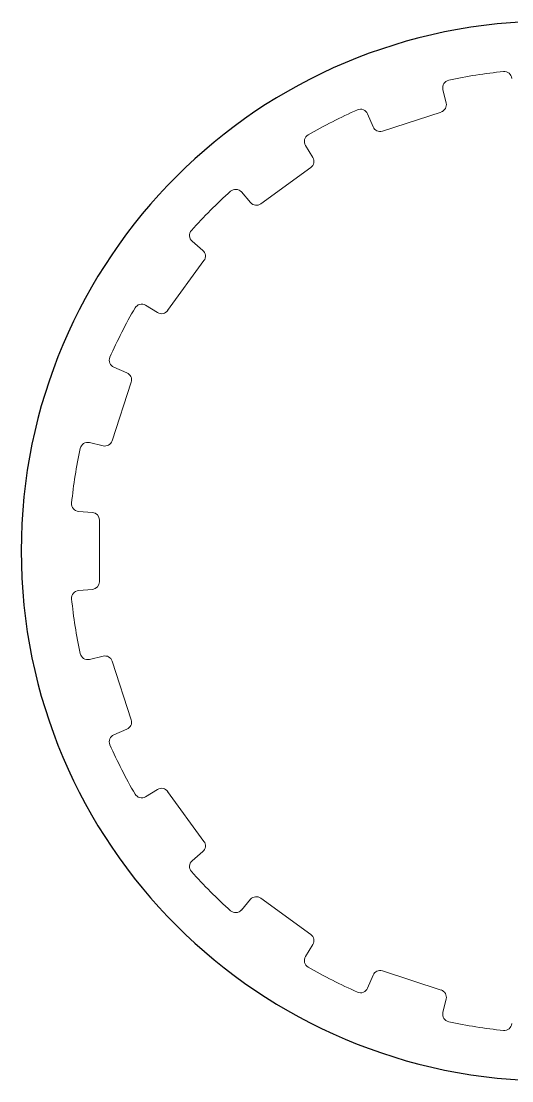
# Model space of a CAD drawing. Header units: millimetres. Extents: x 5 to 292, y 5 to 205.
# Drawn here: x 126.37 to 142.56, y 104.62 to 139.62 of the extents above; entities that cross this region are included whole.
import ezdxf

# ---------------------------------------------------------------- set-up
doc = ezdxf.new("R2010")
doc.units = ezdxf.units.MM

msp = doc.modelspace()

# ---------------------------------------------------------------- linework, layer by layer
at = {"color": 7, "linetype": 'Continuous', "lineweight": 15}
for p, q in [((140.287, 137.368), (140.393, 136.915)), ((137.979, 136.13), (137.799, 136.56)), ((140.227, 136.62), (138.287, 135.989)), ((135.75, 135.516), (135.992, 135.118)), ((135.925, 134.786), (134.274, 133.587)), ((133.938, 133.626), (133.634, 133.978)), ((132.008, 132.352), (132.36, 132.048)), ((132.399, 131.712), (131.2, 130.061)), ((130.868, 129.994), (130.47, 130.236)), ((129.426, 128.187), (129.855, 128.007)), ((129.996, 127.699), (129.366, 125.759)), ((129.071, 125.592), (128.618, 125.699)), ((128.258, 123.428), (128.722, 123.389)), ((128.951, 123.14), (128.951, 121.1)), ((128.258, 120.812), (128.722, 120.85)), ((129.071, 118.647), (128.618, 118.541)), ((129.996, 116.541), (129.366, 118.481)), ((129.426, 116.052), (129.855, 116.233)), ((130.868, 114.245), (130.47, 114.004)), ((132.399, 112.528), (131.2, 114.178)), ((132.008, 111.887), (132.36, 112.191)), ((133.938, 110.614), (133.634, 110.261)), ((135.925, 109.454), (134.274, 110.653)), ((135.75, 108.723), (135.992, 109.122)), ((140.227, 107.619), (138.287, 108.25)), ((137.979, 108.109), (137.799, 107.68)), ((140.287, 106.871), (140.393, 107.325))]:
    msp.add_line(p, q, dxfattribs=at)
at = {"color": 7, "linetype": 'Continuous', "lineweight": 15, "flags": 128}
for points in [[(142.284, 137.956), (142.284, 137.956)], [(142.284, 137.956), (142.284, 137.956)], [(140.477, 137.67), (140.477, 137.67)], [(140.287, 137.368), (140.287, 137.368)], [(140.393, 136.915), (140.393, 136.915)], [(137.468, 136.692), (137.468, 136.692)], [(137.799, 136.56), (137.799, 136.56)], [(140.227, 136.62), (140.227, 136.62)], [(135.838, 135.861), (135.838, 135.861)], [(137.979, 136.13), (137.979, 136.13)], [(138.287, 135.989), (138.287, 135.989)], [(135.75, 135.516), (135.75, 135.516)], [(135.992, 135.118), (135.992, 135.118)], [(135.925, 134.786), (135.925, 134.786)], [(133.278, 134.001), (133.278, 134.001)], [(133.634, 133.978), (133.634, 133.978)], [(133.938, 133.626), (133.938, 133.626)], [(134.274, 133.587), (134.274, 133.587)], [(131.984, 132.708), (131.984, 132.708)], [(132.008, 132.352), (132.008, 132.352)], [(132.36, 132.048), (132.36, 132.048)], [(132.399, 131.712), (132.399, 131.712)], [(130.47, 130.236), (130.47, 130.236)], [(130.125, 130.148), (130.125, 130.148)], [(130.868, 129.994), (130.868, 129.994)], [(131.2, 130.061), (131.2, 130.061)], [(129.294, 128.518), (129.294, 128.518)], [(129.426, 128.187), (129.426, 128.187)], [(129.855, 128.007), (129.855, 128.007)], [(129.996, 127.699), (129.996, 127.699)], [(128.618, 125.699), (128.618, 125.699)], [(129.366, 125.759), (129.366, 125.759)], [(128.316, 125.509), (128.316, 125.509)], [(129.071, 125.592), (129.071, 125.592)], [(128.03, 123.702), (128.03, 123.702)], [(128.258, 123.428), (128.258, 123.428)], [(128.722, 123.389), (128.722, 123.389)], [(128.951, 123.14), (128.951, 123.14)], [(128.258, 120.812), (128.258, 120.812)], [(128.722, 120.85), (128.722, 120.85)], [(128.951, 121.1), (128.951, 121.1)], [(128.03, 120.538), (128.03, 120.538)], [(128.316, 118.731), (128.316, 118.731)], [(128.618, 118.541), (128.618, 118.541)], [(129.071, 118.647), (129.071, 118.647)], [(129.366, 118.481), (129.366, 118.481)], [(129.855, 116.233), (129.855, 116.233)], [(129.996, 116.541), (129.996, 116.541)], [(129.426, 116.052), (129.426, 116.052)], [(129.294, 115.721), (129.294, 115.721)], [(130.868, 114.245), (130.868, 114.245)], [(131.2, 114.178), (131.2, 114.178)], [(130.125, 114.091), (130.125, 114.091)], [(130.47, 114.004), (130.47, 114.004)], [(132.399, 112.528), (132.399, 112.528)], [(132.36, 112.191), (132.36, 112.191)], [(132.008, 111.887), (132.008, 111.887)], [(131.984, 111.531), (131.984, 111.531)], [(133.938, 110.614), (133.938, 110.614)], [(134.274, 110.653), (134.274, 110.653)], [(133.634, 110.261), (133.634, 110.261)], [(133.278, 110.238), (133.278, 110.238)], [(135.925, 109.454), (135.925, 109.454)], [(135.992, 109.122), (135.992, 109.122)], [(135.75, 108.723), (135.75, 108.723)], [(135.838, 108.378), (135.838, 108.378)], [(138.287, 108.25), (138.287, 108.25)], [(137.979, 108.109), (137.979, 108.109)], [(137.468, 107.547), (137.468, 107.547)], [(137.799, 107.68), (137.799, 107.68)], [(140.227, 107.619), (140.227, 107.619)], [(140.393, 107.325), (140.393, 107.325)], [(140.287, 106.871), (140.287, 106.871)], [(140.477, 106.57), (140.477, 106.57)], [(142.284, 106.284), (142.284, 106.284)], [(142.284, 106.284), (142.284, 106.284)]]:
    msp.add_lwpolyline(points, dxfattribs=at)
msp.add_arc((143.866, 122.12), 17.5, 90, 270)
at = {"color": 7, "linetype": 'Continuous', "lineweight": 15}
for centre, radius, start, end in [((143.866, 122.12), 15.915, 95.7051, 102.2949), ((142.309, 137.707), 0.25, 4.7907, 95.7051), ((140.53, 137.425), 0.25, 102.2949, 193.2093), ((140.15, 136.858), 0.25, 288, 13.2093), ((143.866, 122.12), 15.915, 113.7051, 120.2949), ((137.568, 136.463), 0.25, 22.7907, 113.7051), ((135.964, 135.645), 0.25, 120.2949, 211.2093), ((138.21, 136.227), 0.25, 202.7907, 288), ((135.778, 134.988), 0.25, 306, 31.2093), ((133.444, 133.815), 0.25, 40.7907, 131.7051), ((143.866, 122.12), 15.915, 131.7051, 138.2949), ((134.127, 133.789), 0.25, 220.7907, 306), ((132.171, 132.542), 0.25, 138.2949, 229.2093), ((132.197, 131.859), 0.25, 324, 49.2093), ((130.34, 130.022), 0.25, 58.7907, 149.7051), ((143.866, 122.12), 15.915, 149.7051, 156.2949), ((130.998, 130.208), 0.25, 238.7907, 324), ((129.523, 128.417), 0.25, 156.2949, 247.2093), ((129.759, 127.776), 0.25, 342, 67.2093), ((128.56, 125.455), 0.25, 76.7907, 167.7051), ((129.128, 125.836), 0.25, 256.7907, 342), ((143.866, 122.12), 15.915, 167.7051, 174.2949), ((128.279, 123.677), 0.25, 174.2949, 265.2093), ((128.701, 123.14), 0.25, 360, 85.2093), ((128.279, 120.562), 0.25, 94.7907, 185.7051), ((128.701, 121.1), 0.25, 274.7907, 0), ((143.866, 122.12), 15.915, 185.7051, 192.2949), ((128.56, 118.784), 0.25, 192.2949, 283.2093), ((129.128, 118.404), 0.25, 18, 103.2093), ((129.759, 116.463), 0.25, 292.7907, 18), ((129.523, 115.822), 0.25, 112.7907, 203.7051), ((143.866, 122.12), 15.915, 203.7051, 210.2949), ((130.998, 114.031), 0.25, 36, 121.2093), ((130.34, 114.217), 0.25, 210.2949, 301.2093), ((132.197, 112.381), 0.25, 310.7907, 36), ((132.171, 111.698), 0.25, 130.7907, 221.7051), ((143.866, 122.12), 15.915, 221.7051, 228.2949), ((134.127, 110.451), 0.25, 54, 139.2093), ((133.444, 110.425), 0.25, 228.2949, 319.2093), ((135.778, 109.251), 0.25, 328.7907, 54), ((135.964, 108.594), 0.25, 148.7907, 239.7051), ((143.866, 122.12), 15.915, 239.7051, 246.2949), ((138.21, 108.012), 0.25, 72, 157.2093), ((137.568, 107.776), 0.25, 246.2949, 337.2093), ((140.15, 107.382), 0.25, 346.7907, 72), ((140.53, 106.814), 0.25, 166.7907, 257.7051), ((143.866, 122.12), 15.915, 257.7051, 264.2949), ((142.309, 106.532), 0.25, 264.2949, 355.2093)]:
    msp.add_arc(centre, radius, start, end, dxfattribs=at)

doc.saveas('drawing.dxf')
